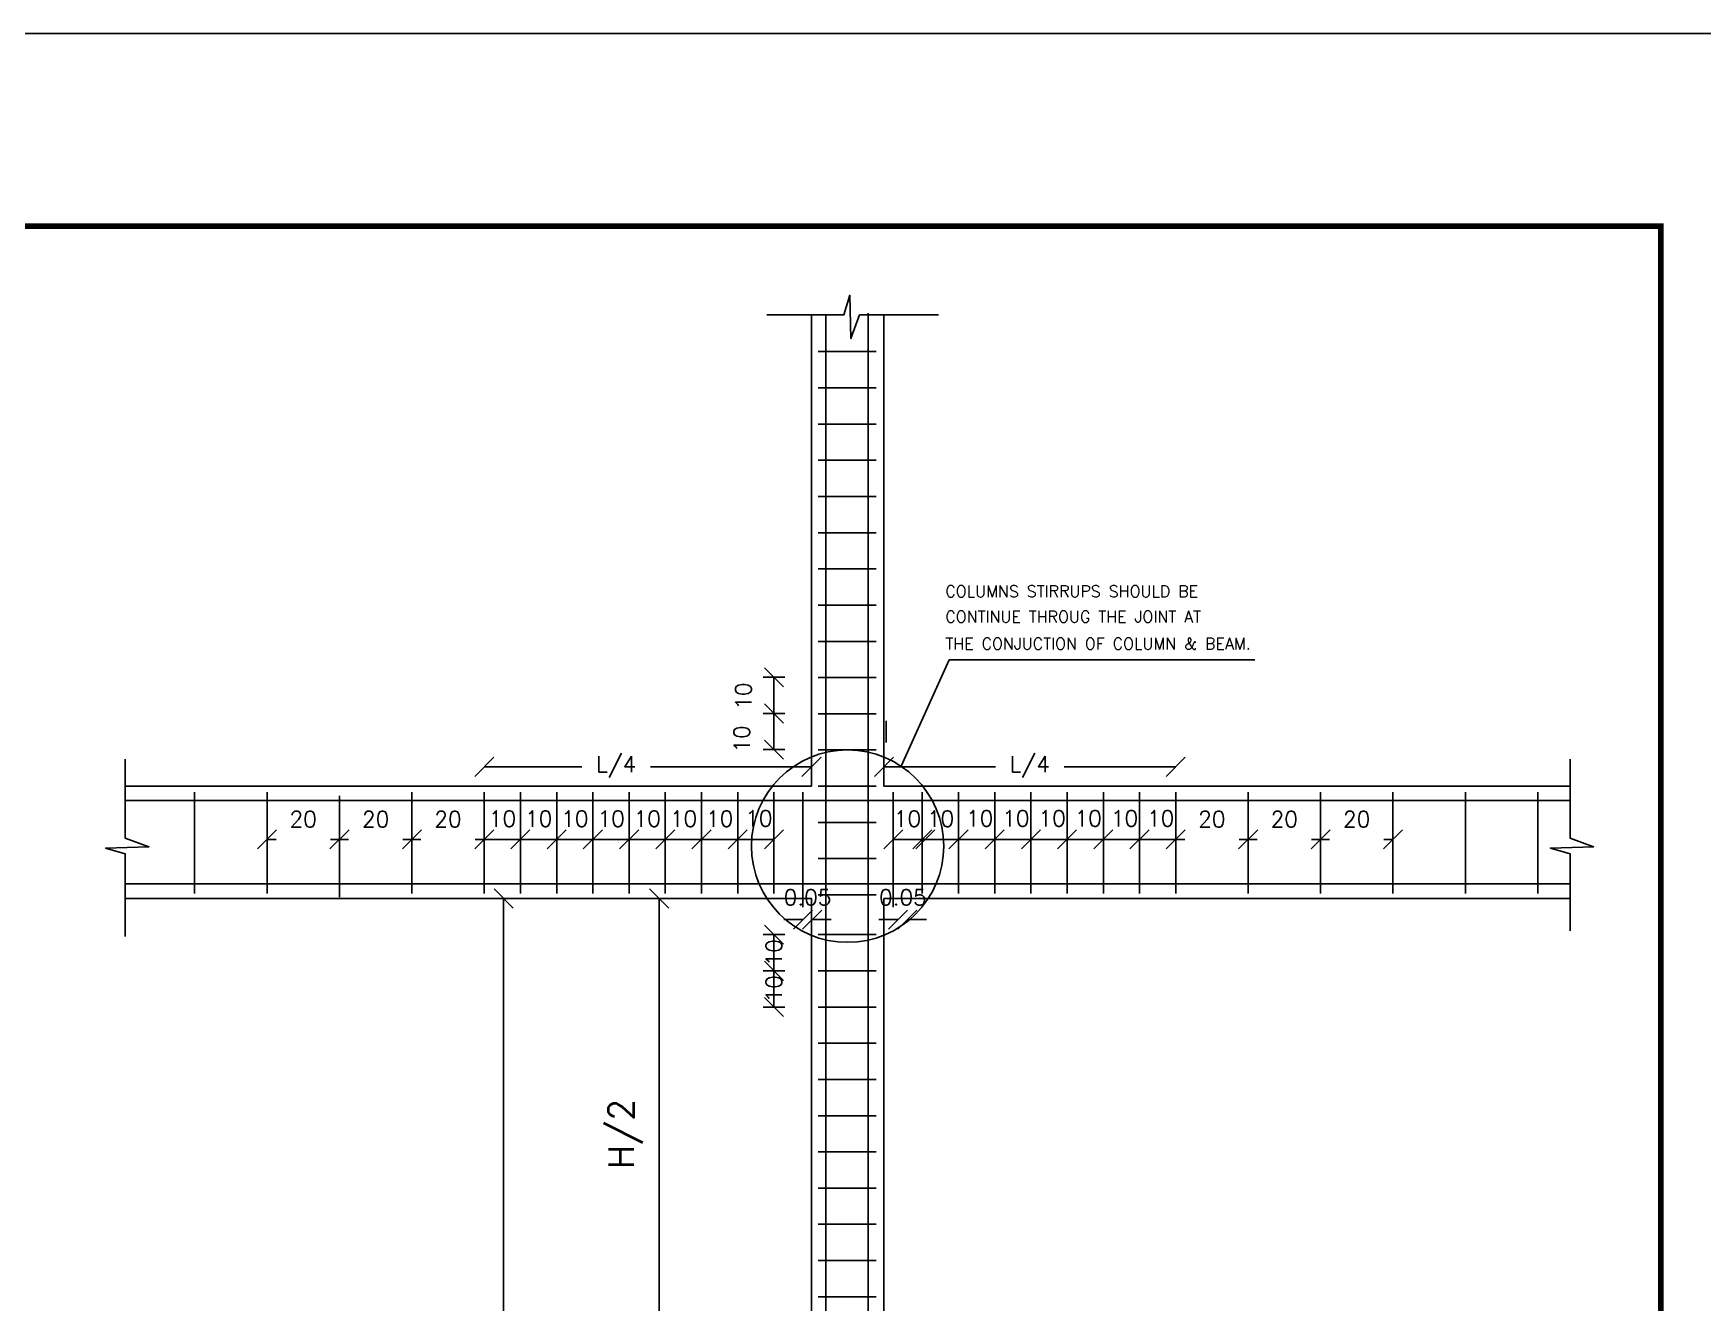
# Model space of a CAD drawing. Extents: x 166525 to 167198, y 178739 to 179747.
# Drawn here: x 166661.96 to 166672.45, y 179628.07 to 179636.04 of the extents above; entities that cross this region are included whole.
import ezdxf

# ---------------------------------------------------------------- set-up
doc = ezdxf.new("R2010")
doc.units = 0
doc.header["$MEASUREMENT"] = 0
doc.layers.get('0').update_dxf_attribs({"linetype": 'CONTINUOUS'})
doc.layers.get('DEFPOINTS').update_dxf_attribs({"linetype": 'CONTINUOUS'})
for name, color, linetype in [('0102', 9, 'CONTINUOUS'), ('BIM', 1, 'CONTINUOUS'), ('Column', 6, 'CONTINUOUS'), ('COVER', 7, 'CONTINUOUS'), ('DIM', 144, 'CONTINUOUS'), ('MHATCH', 8, 'CONTINUOUS'), ('OUT', 6, 'CONTINUOUS'), ('ST', 2, 'CONTINUOUS'), ('win', 4, 'CONTINUOUS')]:
    doc.layers.add(name, color=color, linetype=linetype)
doc.styles.add('ROMANS', font='romans.shx')
doc.dimstyles.new('dim100', dxfattribs={"dimtxt": 0.16, "dimasz": 0.12, "dimexe": 0.00018, "dimexo": 0.000625, "dimgap": 0.09, "dimtad": 1, "dimdec": 0, "dimlfac": 100, "dimrnd": 1, "dimzin": 0, "dimdsep": 46, "dimtxsty": 'ROMANS', "dimblk1": 'OBLIQUE', "dimblk2": 'OBLIQUE', "dimsah": 1, "dimcen": 0.09, "dimse1": 1, "dimse2": 1, "dimclrd": 8, "dimclre": 8, "dimclrt": 7, "dimadec": 0, "dimazin": 0, "dimtfac": 1, "dimtdec": 0, "dimtix": 1, "dimtofl": 0, "dimtmove": 2, "dimatfit": 3, "dimldrblk": 'OBLIQUE', "dimfxl": 0.00018, "dimtolj": 1, "dimtzin": 0, "dimarcsym": 0})

# ---------------------------------------------------------------- blocks, each defined once
blk = doc.blocks.new('_OBLIQUE')
at = {"color": 0, "linetype": 'ByBlock'}
blk.add_line((-0.5, -0.5), (0.5, 0.5), dxfattribs=at)
blk = doc.blocks.new('*D157')
at = {"layer": '0102', "color": 8, "lineweight": -2, "transparency": 16777216}
for p, q in [((166664.913, 179630.609), (166664.913, 179627.794)), ((166664.913, 179624.692), (166664.913, 179627.507))]:
    blk.add_line(p, q, dxfattribs=at)
at = {"layer": 'DEFPOINTS', "color": 0, "transparency": 16777216}
for p in [(166664.913, 179630.609), (166666.839, 179630.609), (166666.848, 179624.692)]:
    blk.add_point(p, dxfattribs=at)
at = {"layer": '0102', "color": 8, "lineweight": -2, "transparency": 16777216, "xscale": 0.12, "yscale": 0.12, "zscale": 0.12}
for p, rotation in [((166664.913, 179630.609), 90), ((166664.913, 179624.692), 270)]:
    blk.add_blockref('_OBLIQUE', p, dxfattribs=dict(at, rotation=rotation))
at = {"layer": '0102', "color": 7, "transparency": 16777216, "insert": (166664.913, 179627.651), "char_height": 0.16, "attachment_point": 5, "rotation": 90, "style": 'ROMANS'}
blk.add_mtext('\\A1;H', dxfattribs=at)
blk = doc.blocks.new('*D160')
at = {"layer": '0102', "color": 8, "lineweight": -2, "transparency": 16777216}
blk.add_line((166666.612, 179631.544), (166666.612, 179631.771), dxfattribs=at)
at = {"layer": 'DEFPOINTS', "color": 0, "transparency": 16777216}
for p in [(166666.612, 179631.771), (166666.89, 179631.771), (166666.89, 179631.544)]:
    blk.add_point(p, dxfattribs=at)
at = {"layer": '0102', "color": 8, "lineweight": -2, "transparency": 16777216, "xscale": 0.12, "yscale": 0.12, "zscale": 0.12}
for p, rotation in [((166666.612, 179631.771), 90), ((166666.612, 179631.544), 270)]:
    blk.add_blockref('_OBLIQUE', p, dxfattribs=dict(at, rotation=rotation))
at = {"layer": '0102', "color": 7, "transparency": 16777216, "insert": (166666.41, 179631.611), "char_height": 0.1, "attachment_point": 5, "rotation": 90, "style": 'ROMANS'}
blk.add_mtext('\\A1;10', dxfattribs=at)
blk = doc.blocks.new('*D161')
at = {"layer": '0102', "color": 8, "lineweight": -2, "transparency": 16777216}
blk.add_line((166666.612, 179630.154), (166666.612, 179630.382), dxfattribs=at)
at = {"layer": 'DEFPOINTS', "color": 0, "transparency": 16777216}
for p in [(166666.612, 179630.382), (166666.89, 179630.382), (166666.89, 179630.154)]:
    blk.add_point(p, dxfattribs=at)
at = {"layer": '0102', "color": 8, "lineweight": -2, "transparency": 16777216, "xscale": 0.12, "yscale": 0.12, "zscale": 0.12}
for p, rotation in [((166666.612, 179630.382), 90), ((166666.612, 179630.154), 270)]:
    blk.add_blockref('_OBLIQUE', p, dxfattribs=dict(at, rotation=rotation))
at = {"layer": '0102', "color": 7, "transparency": 16777216, "insert": (166666.612, 179630.268), "char_height": 0.1, "attachment_point": 5, "rotation": 90, "style": 'ROMANS'}
blk.add_mtext('\\A1;10', dxfattribs=at)
blk = doc.blocks.new('*D162')
at = {"layer": '0102', "color": 8, "lineweight": -2, "transparency": 16777216}
blk.add_line((166666.612, 179629.927), (166666.612, 179630.154), dxfattribs=at)
at = {"layer": 'DEFPOINTS', "color": 0, "transparency": 16777216}
for p in [(166666.612, 179630.154), (166666.89, 179630.154), (166666.89, 179629.927)]:
    blk.add_point(p, dxfattribs=at)
at = {"layer": '0102', "color": 8, "lineweight": -2, "transparency": 16777216, "xscale": 0.12, "yscale": 0.12, "zscale": 0.12}
for p, rotation in [((166666.612, 179630.154), 90), ((166666.612, 179629.927), 270)]:
    blk.add_blockref('_OBLIQUE', p, dxfattribs=dict(at, rotation=rotation))
at = {"layer": '0102', "color": 7, "transparency": 16777216, "insert": (166666.612, 179630.041), "char_height": 0.1, "attachment_point": 5, "rotation": 90, "style": 'ROMANS'}
blk.add_mtext('\\A1;10', dxfattribs=at)
blk = doc.blocks.new('*D163')
at = {"layer": '0102', "color": 8, "lineweight": -2, "transparency": 16777216}
blk.add_line((166666.612, 179631.771), (166666.612, 179631.999), dxfattribs=at)
at = {"layer": 'DEFPOINTS', "color": 0, "transparency": 16777216}
for p in [(166666.612, 179631.999), (166666.89, 179631.999), (166666.89, 179631.771)]:
    blk.add_point(p, dxfattribs=at)
at = {"layer": '0102', "color": 8, "lineweight": -2, "transparency": 16777216, "xscale": 0.12, "yscale": 0.12, "zscale": 0.12}
for p, rotation in [((166666.612, 179631.999), 90), ((166666.612, 179631.771), 270)]:
    blk.add_blockref('_OBLIQUE', p, dxfattribs=dict(at, rotation=rotation))
at = {"layer": '0102', "color": 7, "transparency": 16777216, "insert": (166666.42, 179631.88), "char_height": 0.1, "attachment_point": 5, "rotation": 90, "style": 'ROMANS'}
blk.add_mtext('\\A1;10', dxfattribs=at)
blk = doc.blocks.new('*D167')
at = {"layer": '0102', "color": 8, "lineweight": -2, "transparency": 16777216}
blk.add_line((166665.891, 179627.651), (166665.891, 179630.609), dxfattribs=at)
at = {"layer": 'DEFPOINTS', "color": 0, "transparency": 16777216}
for p in [(166665.891, 179630.609), (166665.891, 179630.609), (166665.764, 179627.651)]:
    blk.add_point(p, dxfattribs=at)
at = {"layer": '0102', "color": 8, "lineweight": -2, "transparency": 16777216, "xscale": 0.12, "yscale": 0.12, "zscale": 0.12}
for p, rotation in [((166665.891, 179630.609), 90), ((166665.891, 179627.651), 270)]:
    blk.add_blockref('_OBLIQUE', p, dxfattribs=dict(at, rotation=rotation))
at = {"layer": '0102', "color": 7, "transparency": 16777216, "insert": (166665.679, 179629.13), "char_height": 0.16, "attachment_point": 5, "rotation": 90, "style": 'ROMANS'}
blk.add_mtext('\\A1;H/2', dxfattribs=at)
blk = doc.blocks.new('*D185')
at = {"layer": '0102', "color": 8, "lineweight": -2, "transparency": 16777216}
blk.add_line((166666.612, 179630.98), (166666.384, 179630.98), dxfattribs=at)
at = {"layer": 'DEFPOINTS', "color": 0, "transparency": 16777216}
for p in [(166666.384, 179631.294), (166666.612, 179631.294), (166666.384, 179630.98)]:
    blk.add_point(p, dxfattribs=at)
at = {"layer": '0102', "color": 8, "lineweight": -2, "transparency": 16777216, "xscale": 0.12, "yscale": 0.12, "zscale": 0.12, "rotation": 180}
blk.add_blockref('_OBLIQUE', (166666.384, 179630.98), dxfattribs=at)
at = {"layer": '0102', "color": 8, "lineweight": -2, "transparency": 16777216, "xscale": 0.12, "yscale": 0.12, "zscale": 0.12}
blk.add_blockref('_OBLIQUE', (166666.612, 179630.98), dxfattribs=at)
at = {"layer": '0102', "color": 7, "transparency": 16777216, "insert": (166666.517, 179631.112), "char_height": 0.1, "attachment_point": 5, "style": 'ROMANS'}
blk.add_mtext('\\A1;10', dxfattribs=at)
blk = doc.blocks.new('*D186')
at = {"layer": '0102', "color": 8, "lineweight": -2, "transparency": 16777216}
blk.add_line((166666.384, 179630.98), (166666.157, 179630.98), dxfattribs=at)
at = {"layer": 'DEFPOINTS', "color": 0, "transparency": 16777216}
for p in [(166666.384, 179631.294), (166666.157, 179630.98), (166666.157, 179630.657)]:
    blk.add_point(p, dxfattribs=at)
at = {"layer": '0102', "color": 8, "lineweight": -2, "transparency": 16777216, "xscale": 0.12, "yscale": 0.12, "zscale": 0.12, "rotation": 180}
blk.add_blockref('_OBLIQUE', (166666.157, 179630.98), dxfattribs=at)
at = {"layer": '0102', "color": 8, "lineweight": -2, "transparency": 16777216, "xscale": 0.12, "yscale": 0.12, "zscale": 0.12}
blk.add_blockref('_OBLIQUE', (166666.384, 179630.98), dxfattribs=at)
at = {"layer": '0102', "color": 7, "transparency": 16777216, "insert": (166666.271, 179631.11), "char_height": 0.1, "attachment_point": 5, "style": 'ROMANS'}
blk.add_mtext('\\A1;10', dxfattribs=at)
blk = doc.blocks.new('*D187')
at = {"layer": '0102', "color": 8, "lineweight": -2, "transparency": 16777216}
blk.add_line((166667.999, 179630.98), (166667.772, 179630.98), dxfattribs=at)
at = {"layer": 'DEFPOINTS', "color": 0, "transparency": 16777216}
for p in [(166667.772, 179631.294), (166667.999, 179631.294), (166667.772, 179630.98)]:
    blk.add_point(p, dxfattribs=at)
at = {"layer": '0102', "color": 8, "lineweight": -2, "transparency": 16777216, "xscale": 0.12, "yscale": 0.12, "zscale": 0.12, "rotation": 180}
blk.add_blockref('_OBLIQUE', (166667.772, 179630.98), dxfattribs=at)
at = {"layer": '0102', "color": 8, "lineweight": -2, "transparency": 16777216, "xscale": 0.12, "yscale": 0.12, "zscale": 0.12}
blk.add_blockref('_OBLIQUE', (166667.999, 179630.98), dxfattribs=at)
at = {"layer": '0102', "color": 7, "transparency": 16777216, "insert": (166667.905, 179631.112), "char_height": 0.1, "attachment_point": 5, "style": 'ROMANS'}
blk.add_mtext('\\A1;10', dxfattribs=at)
blk = doc.blocks.new('*D188')
at = {"layer": '0102', "color": 8, "lineweight": -2, "transparency": 16777216}
blk.add_line((166667.772, 179630.98), (166667.544, 179630.98), dxfattribs=at)
at = {"layer": 'DEFPOINTS', "color": 0, "transparency": 16777216}
for p in [(166667.772, 179631.294), (166667.544, 179630.98), (166667.544, 179630.657)]:
    blk.add_point(p, dxfattribs=at)
at = {"layer": '0102', "color": 8, "lineweight": -2, "transparency": 16777216, "xscale": 0.12, "yscale": 0.12, "zscale": 0.12, "rotation": 180}
blk.add_blockref('_OBLIQUE', (166667.544, 179630.98), dxfattribs=at)
at = {"layer": '0102', "color": 8, "lineweight": -2, "transparency": 16777216, "xscale": 0.12, "yscale": 0.12, "zscale": 0.12}
blk.add_blockref('_OBLIQUE', (166667.772, 179630.98), dxfattribs=at)
at = {"layer": '0102', "color": 7, "transparency": 16777216, "insert": (166667.659, 179631.11), "char_height": 0.1, "attachment_point": 5, "style": 'ROMANS'}
blk.add_mtext('\\A1;10', dxfattribs=at)
blk = doc.blocks.new('*D189')
at = {"layer": '0102', "color": 8, "lineweight": -2, "transparency": 16777216}
blk.add_line((166668.227, 179630.98), (166667.999, 179630.98), dxfattribs=at)
at = {"layer": 'DEFPOINTS', "color": 0, "transparency": 16777216}
for p in [(166667.999, 179631.294), (166668.227, 179631.294), (166667.999, 179630.98)]:
    blk.add_point(p, dxfattribs=at)
at = {"layer": '0102', "color": 8, "lineweight": -2, "transparency": 16777216, "xscale": 0.12, "yscale": 0.12, "zscale": 0.12, "rotation": 180}
blk.add_blockref('_OBLIQUE', (166667.999, 179630.98), dxfattribs=at)
at = {"layer": '0102', "color": 8, "lineweight": -2, "transparency": 16777216, "xscale": 0.12, "yscale": 0.12, "zscale": 0.12}
blk.add_blockref('_OBLIQUE', (166668.227, 179630.98), dxfattribs=at)
at = {"layer": '0102', "color": 7, "transparency": 16777216, "insert": (166668.132, 179631.112), "char_height": 0.1, "attachment_point": 5, "style": 'ROMANS'}
blk.add_mtext('\\A1;10', dxfattribs=at)
blk = doc.blocks.new('*D190')
at = {"layer": '0102', "color": 8, "lineweight": -2, "transparency": 16777216}
blk.add_line((166668.454, 179630.98), (166668.227, 179630.98), dxfattribs=at)
at = {"layer": 'DEFPOINTS', "color": 0, "transparency": 16777216}
for p in [(166668.227, 179631.294), (166668.454, 179631.294), (166668.227, 179630.98)]:
    blk.add_point(p, dxfattribs=at)
at = {"layer": '0102', "color": 8, "lineweight": -2, "transparency": 16777216, "xscale": 0.12, "yscale": 0.12, "zscale": 0.12, "rotation": 180}
blk.add_blockref('_OBLIQUE', (166668.227, 179630.98), dxfattribs=at)
at = {"layer": '0102', "color": 8, "lineweight": -2, "transparency": 16777216, "xscale": 0.12, "yscale": 0.12, "zscale": 0.12}
blk.add_blockref('_OBLIQUE', (166668.454, 179630.98), dxfattribs=at)
at = {"layer": '0102', "color": 7, "transparency": 16777216, "insert": (166668.36, 179631.112), "char_height": 0.1, "attachment_point": 5, "style": 'ROMANS'}
blk.add_mtext('\\A1;10', dxfattribs=at)
blk = doc.blocks.new('*D191')
at = {"layer": '0102', "color": 8, "lineweight": -2, "transparency": 16777216}
blk.add_line((166666.157, 179630.98), (166665.929, 179630.98), dxfattribs=at)
at = {"layer": 'DEFPOINTS', "color": 0, "transparency": 16777216}
for p in [(166666.157, 179631.294), (166665.929, 179630.98), (166665.929, 179630.657)]:
    blk.add_point(p, dxfattribs=at)
at = {"layer": '0102', "color": 8, "lineweight": -2, "transparency": 16777216, "xscale": 0.12, "yscale": 0.12, "zscale": 0.12, "rotation": 180}
blk.add_blockref('_OBLIQUE', (166665.929, 179630.98), dxfattribs=at)
at = {"layer": '0102', "color": 8, "lineweight": -2, "transparency": 16777216, "xscale": 0.12, "yscale": 0.12, "zscale": 0.12}
blk.add_blockref('_OBLIQUE', (166666.157, 179630.98), dxfattribs=at)
at = {"layer": '0102', "color": 7, "transparency": 16777216, "insert": (166666.044, 179631.11), "char_height": 0.1, "attachment_point": 5, "style": 'ROMANS'}
blk.add_mtext('\\A1;10', dxfattribs=at)
blk = doc.blocks.new('*D192')
at = {"layer": '0102', "color": 8, "lineweight": -2, "transparency": 16777216}
blk.add_line((166665.929, 179630.98), (166665.702, 179630.98), dxfattribs=at)
at = {"layer": 'DEFPOINTS', "color": 0, "transparency": 16777216}
for p in [(166665.929, 179631.294), (166665.702, 179630.98), (166665.702, 179630.657)]:
    blk.add_point(p, dxfattribs=at)
at = {"layer": '0102', "color": 8, "lineweight": -2, "transparency": 16777216, "xscale": 0.12, "yscale": 0.12, "zscale": 0.12, "rotation": 180}
blk.add_blockref('_OBLIQUE', (166665.702, 179630.98), dxfattribs=at)
at = {"layer": '0102', "color": 8, "lineweight": -2, "transparency": 16777216, "xscale": 0.12, "yscale": 0.12, "zscale": 0.12}
blk.add_blockref('_OBLIQUE', (166665.929, 179630.98), dxfattribs=at)
at = {"layer": '0102', "color": 7, "transparency": 16777216, "insert": (166665.816, 179631.11), "char_height": 0.1, "attachment_point": 5, "style": 'ROMANS'}
blk.add_mtext('\\A1;10', dxfattribs=at)
blk = doc.blocks.new('*D193')
at = {"layer": '0102', "color": 8, "lineweight": -2, "transparency": 16777216}
for p, q in [((166664.792, 179631.436), (166665.404, 179631.436)), ((166666.848, 179631.436), (166665.837, 179631.436))]:
    blk.add_line(p, q, dxfattribs=at)
at = {"layer": 'DEFPOINTS', "color": 0, "transparency": 16777216}
for p in [(166664.792, 179631.436), (166664.792, 179631.315), (166666.848, 179631.315)]:
    blk.add_point(p, dxfattribs=at)
at = {"layer": '0102', "color": 8, "lineweight": -2, "transparency": 16777216, "xscale": 0.12, "yscale": 0.12, "zscale": 0.12, "rotation": 180}
blk.add_blockref('_OBLIQUE', (166664.792, 179631.436), dxfattribs=at)
at = {"layer": '0102', "color": 8, "lineweight": -2, "transparency": 16777216, "xscale": 0.12, "yscale": 0.12, "zscale": 0.12}
blk.add_blockref('_OBLIQUE', (166666.848, 179631.436), dxfattribs=at)
at = {"layer": '0102', "color": 7, "transparency": 16777216, "insert": (166665.621, 179631.436), "char_height": 0.1, "attachment_point": 5, "style": 'ROMANS'}
blk.add_mtext('\\A1;L/4', dxfattribs=at)
blk = doc.blocks.new('*D194')
at = {"layer": '0102', "color": 8, "lineweight": -2, "transparency": 16777216}
for p, q in [((166667.303, 179631.436), (166668.004, 179631.436)), ((166669.137, 179631.436), (166668.436, 179631.436))]:
    blk.add_line(p, q, dxfattribs=at)
at = {"layer": 'DEFPOINTS', "color": 0, "transparency": 16777216}
for p in [(166669.137, 179631.436), (166667.303, 179631.315), (166669.137, 179631.277)]:
    blk.add_point(p, dxfattribs=at)
at = {"layer": '0102', "color": 8, "lineweight": -2, "transparency": 16777216, "xscale": 0.12, "yscale": 0.12, "zscale": 0.12, "rotation": 180}
blk.add_blockref('_OBLIQUE', (166667.303, 179631.436), dxfattribs=at)
at = {"layer": '0102', "color": 8, "lineweight": -2, "transparency": 16777216, "xscale": 0.12, "yscale": 0.12, "zscale": 0.12}
blk.add_blockref('_OBLIQUE', (166669.137, 179631.436), dxfattribs=at)
at = {"layer": '0102', "color": 7, "transparency": 16777216, "insert": (166668.22, 179631.436), "char_height": 0.1, "attachment_point": 5, "style": 'ROMANS'}
blk.add_mtext('\\A1;L/4', dxfattribs=at)
blk = doc.blocks.new('*D195')
at = {"layer": '0102', "color": 8, "lineweight": -2, "transparency": 16777216}
blk.add_line((166665.702, 179630.98), (166665.474, 179630.98), dxfattribs=at)
at = {"layer": 'DEFPOINTS', "color": 0, "transparency": 16777216}
for p in [(166665.702, 179631.294), (166665.474, 179630.98), (166665.474, 179630.657)]:
    blk.add_point(p, dxfattribs=at)
at = {"layer": '0102', "color": 8, "lineweight": -2, "transparency": 16777216, "xscale": 0.12, "yscale": 0.12, "zscale": 0.12, "rotation": 180}
blk.add_blockref('_OBLIQUE', (166665.474, 179630.98), dxfattribs=at)
at = {"layer": '0102', "color": 8, "lineweight": -2, "transparency": 16777216, "xscale": 0.12, "yscale": 0.12, "zscale": 0.12}
blk.add_blockref('_OBLIQUE', (166665.702, 179630.98), dxfattribs=at)
at = {"layer": '0102', "color": 7, "transparency": 16777216, "insert": (166665.589, 179631.11), "char_height": 0.1, "attachment_point": 5, "style": 'ROMANS'}
blk.add_mtext('\\A1;10', dxfattribs=at)
blk = doc.blocks.new('*D196')
at = {"layer": '0102', "color": 8, "lineweight": -2, "transparency": 16777216}
blk.add_line((166665.474, 179630.98), (166665.247, 179630.98), dxfattribs=at)
at = {"layer": 'DEFPOINTS', "color": 0, "transparency": 16777216}
for p in [(166665.474, 179631.294), (166665.247, 179630.98), (166665.247, 179630.657)]:
    blk.add_point(p, dxfattribs=at)
at = {"layer": '0102', "color": 8, "lineweight": -2, "transparency": 16777216, "xscale": 0.12, "yscale": 0.12, "zscale": 0.12, "rotation": 180}
blk.add_blockref('_OBLIQUE', (166665.247, 179630.98), dxfattribs=at)
at = {"layer": '0102', "color": 8, "lineweight": -2, "transparency": 16777216, "xscale": 0.12, "yscale": 0.12, "zscale": 0.12}
blk.add_blockref('_OBLIQUE', (166665.474, 179630.98), dxfattribs=at)
at = {"layer": '0102', "color": 7, "transparency": 16777216, "insert": (166665.361, 179631.11), "char_height": 0.1, "attachment_point": 5, "style": 'ROMANS'}
blk.add_mtext('\\A1;10', dxfattribs=at)
blk = doc.blocks.new('*D197')
at = {"layer": '0102', "color": 8, "lineweight": -2, "transparency": 16777216}
blk.add_line((166665.247, 179630.98), (166665.019, 179630.98), dxfattribs=at)
at = {"layer": 'DEFPOINTS', "color": 0, "transparency": 16777216}
for p in [(166665.247, 179631.294), (166665.019, 179630.98), (166665.019, 179630.657)]:
    blk.add_point(p, dxfattribs=at)
at = {"layer": '0102', "color": 8, "lineweight": -2, "transparency": 16777216, "xscale": 0.12, "yscale": 0.12, "zscale": 0.12, "rotation": 180}
blk.add_blockref('_OBLIQUE', (166665.019, 179630.98), dxfattribs=at)
at = {"layer": '0102', "color": 8, "lineweight": -2, "transparency": 16777216, "xscale": 0.12, "yscale": 0.12, "zscale": 0.12}
blk.add_blockref('_OBLIQUE', (166665.247, 179630.98), dxfattribs=at)
at = {"layer": '0102', "color": 7, "transparency": 16777216, "insert": (166665.134, 179631.11), "char_height": 0.1, "attachment_point": 5, "style": 'ROMANS'}
blk.add_mtext('\\A1;10', dxfattribs=at)
blk = doc.blocks.new('*D198')
at = {"layer": '0102', "color": 8, "lineweight": -2, "transparency": 16777216}
blk.add_line((166665.019, 179630.98), (166664.792, 179630.98), dxfattribs=at)
at = {"layer": 'DEFPOINTS', "color": 0, "transparency": 16777216}
for p in [(166665.019, 179631.294), (166664.792, 179630.98), (166664.792, 179630.657)]:
    blk.add_point(p, dxfattribs=at)
at = {"layer": '0102', "color": 8, "lineweight": -2, "transparency": 16777216, "xscale": 0.12, "yscale": 0.12, "zscale": 0.12, "rotation": 180}
blk.add_blockref('_OBLIQUE', (166664.792, 179630.98), dxfattribs=at)
at = {"layer": '0102', "color": 8, "lineweight": -2, "transparency": 16777216, "xscale": 0.12, "yscale": 0.12, "zscale": 0.12}
blk.add_blockref('_OBLIQUE', (166665.019, 179630.98), dxfattribs=at)
at = {"layer": '0102', "color": 7, "transparency": 16777216, "insert": (166664.906, 179631.11), "char_height": 0.1, "attachment_point": 5, "style": 'ROMANS'}
blk.add_mtext('\\A1;10', dxfattribs=at)
blk = doc.blocks.new('*D199')
at = {"layer": '0102', "color": 8, "lineweight": -2, "transparency": 16777216}
blk.add_line((166667.564, 179630.98), (166667.362, 179630.98), dxfattribs=at)
at = {"layer": 'DEFPOINTS', "color": 0, "transparency": 16777216}
for p in [(166667.564, 179631.294), (166667.362, 179630.98), (166667.362, 179630.64)]:
    blk.add_point(p, dxfattribs=at)
at = {"layer": '0102', "color": 8, "lineweight": -2, "transparency": 16777216, "xscale": 0.12, "yscale": 0.12, "zscale": 0.12, "rotation": 180}
blk.add_blockref('_OBLIQUE', (166667.362, 179630.98), dxfattribs=at)
at = {"layer": '0102', "color": 8, "lineweight": -2, "transparency": 16777216, "xscale": 0.12, "yscale": 0.12, "zscale": 0.12}
blk.add_blockref('_OBLIQUE', (166667.564, 179630.98), dxfattribs=at)
at = {"layer": '0102', "color": 7, "transparency": 16777216, "insert": (166667.451, 179631.11), "char_height": 0.1, "attachment_point": 5, "style": 'ROMANS'}
blk.add_mtext('\\A1;10', dxfattribs=at)
blk = doc.blocks.new('*D200')
at = {"layer": '0102', "color": 8, "lineweight": -2, "transparency": 16777216}
blk.add_line((166668.682, 179630.98), (166668.454, 179630.98), dxfattribs=at)
at = {"layer": 'DEFPOINTS', "color": 0, "transparency": 16777216}
for p in [(166668.454, 179631.294), (166668.682, 179631.294), (166668.454, 179630.98)]:
    blk.add_point(p, dxfattribs=at)
at = {"layer": '0102', "color": 8, "lineweight": -2, "transparency": 16777216, "xscale": 0.12, "yscale": 0.12, "zscale": 0.12, "rotation": 180}
blk.add_blockref('_OBLIQUE', (166668.454, 179630.98), dxfattribs=at)
at = {"layer": '0102', "color": 8, "lineweight": -2, "transparency": 16777216, "xscale": 0.12, "yscale": 0.12, "zscale": 0.12}
blk.add_blockref('_OBLIQUE', (166668.682, 179630.98), dxfattribs=at)
at = {"layer": '0102', "color": 7, "transparency": 16777216, "insert": (166668.587, 179631.112), "char_height": 0.1, "attachment_point": 5, "style": 'ROMANS'}
blk.add_mtext('\\A1;10', dxfattribs=at)
blk = doc.blocks.new('*D201')
at = {"layer": '0102', "color": 8, "lineweight": -2, "transparency": 16777216}
blk.add_line((166668.909, 179630.98), (166668.682, 179630.98), dxfattribs=at)
at = {"layer": 'DEFPOINTS', "color": 0, "transparency": 16777216}
for p in [(166668.682, 179631.294), (166668.909, 179631.294), (166668.682, 179630.98)]:
    blk.add_point(p, dxfattribs=at)
at = {"layer": '0102', "color": 8, "lineweight": -2, "transparency": 16777216, "xscale": 0.12, "yscale": 0.12, "zscale": 0.12, "rotation": 180}
blk.add_blockref('_OBLIQUE', (166668.682, 179630.98), dxfattribs=at)
at = {"layer": '0102', "color": 8, "lineweight": -2, "transparency": 16777216, "xscale": 0.12, "yscale": 0.12, "zscale": 0.12}
blk.add_blockref('_OBLIQUE', (166668.909, 179630.98), dxfattribs=at)
at = {"layer": '0102', "color": 7, "transparency": 16777216, "insert": (166668.815, 179631.112), "char_height": 0.1, "attachment_point": 5, "style": 'ROMANS'}
blk.add_mtext('\\A1;10', dxfattribs=at)
blk = doc.blocks.new('*D202')
at = {"layer": '0102', "color": 8, "lineweight": -2, "transparency": 16777216}
blk.add_line((166669.137, 179630.98), (166668.909, 179630.98), dxfattribs=at)
at = {"layer": 'DEFPOINTS', "color": 0, "transparency": 16777216}
for p in [(166668.909, 179631.294), (166669.137, 179631.294), (166668.909, 179630.98)]:
    blk.add_point(p, dxfattribs=at)
at = {"layer": '0102', "color": 8, "lineweight": -2, "transparency": 16777216, "xscale": 0.12, "yscale": 0.12, "zscale": 0.12, "rotation": 180}
blk.add_blockref('_OBLIQUE', (166668.909, 179630.98), dxfattribs=at)
at = {"layer": '0102', "color": 8, "lineweight": -2, "transparency": 16777216, "xscale": 0.12, "yscale": 0.12, "zscale": 0.12}
blk.add_blockref('_OBLIQUE', (166669.137, 179630.98), dxfattribs=at)
at = {"layer": '0102', "color": 7, "transparency": 16777216, "insert": (166669.042, 179631.112), "char_height": 0.1, "attachment_point": 5, "style": 'ROMANS'}
blk.add_mtext('\\A1;10', dxfattribs=at)
blk = doc.blocks.new('*D203')
at = {"layer": '0102', "color": 8, "lineweight": -2, "transparency": 16777216}
for p, q in [((166669.137, 179630.98), (166669.194, 179630.98)), ((166669.592, 179630.98), (166669.535, 179630.98))]:
    blk.add_line(p, q, dxfattribs=at)
at = {"layer": 'DEFPOINTS', "color": 0, "transparency": 16777216}
for p in [(166669.592, 179630.98), (166669.137, 179630.867), (166669.592, 179630.867)]:
    blk.add_point(p, dxfattribs=at)
at = {"layer": '0102', "color": 8, "lineweight": -2, "transparency": 16777216, "xscale": 0.12, "yscale": 0.12, "zscale": 0.12, "rotation": 180}
blk.add_blockref('_OBLIQUE', (166669.137, 179630.98), dxfattribs=at)
at = {"layer": '0102', "color": 8, "lineweight": -2, "transparency": 16777216, "xscale": 0.12, "yscale": 0.12, "zscale": 0.12}
blk.add_blockref('_OBLIQUE', (166669.592, 179630.98), dxfattribs=at)
at = {"layer": '0102', "color": 7, "transparency": 16777216, "insert": (166669.364, 179631.107), "char_height": 0.1, "attachment_point": 5, "style": 'ROMANS'}
blk.add_mtext('\\A1;20', dxfattribs=at)
blk = doc.blocks.new('*D204')
at = {"layer": '0102', "color": 8, "lineweight": -2, "transparency": 16777216}
for p, q in [((166669.592, 179630.98), (166669.649, 179630.98)), ((166670.047, 179630.98), (166669.99, 179630.98))]:
    blk.add_line(p, q, dxfattribs=at)
at = {"layer": 'DEFPOINTS', "color": 0, "transparency": 16777216}
for p in [(166670.047, 179630.98), (166669.592, 179630.867), (166670.047, 179630.867)]:
    blk.add_point(p, dxfattribs=at)
at = {"layer": '0102', "color": 8, "lineweight": -2, "transparency": 16777216, "xscale": 0.12, "yscale": 0.12, "zscale": 0.12, "rotation": 180}
blk.add_blockref('_OBLIQUE', (166669.592, 179630.98), dxfattribs=at)
at = {"layer": '0102', "color": 8, "lineweight": -2, "transparency": 16777216, "xscale": 0.12, "yscale": 0.12, "zscale": 0.12}
blk.add_blockref('_OBLIQUE', (166670.047, 179630.98), dxfattribs=at)
at = {"layer": '0102', "color": 7, "transparency": 16777216, "insert": (166669.819, 179631.107), "char_height": 0.1, "attachment_point": 5, "style": 'ROMANS'}
blk.add_mtext('\\A1;20', dxfattribs=at)
blk = doc.blocks.new('*D205')
at = {"layer": '0102', "color": 8, "lineweight": -2, "transparency": 16777216}
for p, q in [((166664.337, 179630.98), (166664.393, 179630.98)), ((166664.792, 179630.98), (166664.735, 179630.98))]:
    blk.add_line(p, q, dxfattribs=at)
at = {"layer": 'DEFPOINTS', "color": 0, "transparency": 16777216}
for p in [(166664.792, 179630.98), (166664.337, 179630.867), (166664.792, 179630.867)]:
    blk.add_point(p, dxfattribs=at)
at = {"layer": '0102', "color": 8, "lineweight": -2, "transparency": 16777216, "xscale": 0.12, "yscale": 0.12, "zscale": 0.12, "rotation": 180}
blk.add_blockref('_OBLIQUE', (166664.337, 179630.98), dxfattribs=at)
at = {"layer": '0102', "color": 8, "lineweight": -2, "transparency": 16777216, "xscale": 0.12, "yscale": 0.12, "zscale": 0.12}
blk.add_blockref('_OBLIQUE', (166664.792, 179630.98), dxfattribs=at)
at = {"layer": '0102', "color": 7, "transparency": 16777216, "insert": (166664.564, 179631.107), "char_height": 0.1, "attachment_point": 5, "style": 'ROMANS'}
blk.add_mtext('\\A1;20', dxfattribs=at)
blk = doc.blocks.new('*D206')
at = {"layer": '0102', "color": 8, "lineweight": -2, "transparency": 16777216}
for p, q in [((166663.882, 179630.98), (166663.938, 179630.98)), ((166664.337, 179630.98), (166664.28, 179630.98))]:
    blk.add_line(p, q, dxfattribs=at)
at = {"layer": 'DEFPOINTS', "color": 0, "transparency": 16777216}
for p in [(166664.337, 179630.98), (166663.882, 179630.867), (166664.337, 179630.867)]:
    blk.add_point(p, dxfattribs=at)
at = {"layer": '0102', "color": 8, "lineweight": -2, "transparency": 16777216, "xscale": 0.12, "yscale": 0.12, "zscale": 0.12, "rotation": 180}
blk.add_blockref('_OBLIQUE', (166663.882, 179630.98), dxfattribs=at)
at = {"layer": '0102', "color": 8, "lineweight": -2, "transparency": 16777216, "xscale": 0.12, "yscale": 0.12, "zscale": 0.12}
blk.add_blockref('_OBLIQUE', (166664.337, 179630.98), dxfattribs=at)
at = {"layer": '0102', "color": 7, "transparency": 16777216, "insert": (166664.109, 179631.107), "char_height": 0.1, "attachment_point": 5, "style": 'ROMANS'}
blk.add_mtext('\\A1;20', dxfattribs=at)
blk = doc.blocks.new('*D207')
at = {"layer": '0102', "color": 8, "lineweight": -2, "transparency": 16777216}
for p, q in [((166663.427, 179630.98), (166663.483, 179630.98)), ((166663.882, 179630.98), (166663.825, 179630.98))]:
    blk.add_line(p, q, dxfattribs=at)
at = {"layer": 'DEFPOINTS', "color": 0, "transparency": 16777216}
for p in [(166663.882, 179630.98), (166663.427, 179630.867), (166663.882, 179630.867)]:
    blk.add_point(p, dxfattribs=at)
at = {"layer": '0102', "color": 8, "lineweight": -2, "transparency": 16777216, "xscale": 0.12, "yscale": 0.12, "zscale": 0.12, "rotation": 180}
blk.add_blockref('_OBLIQUE', (166663.427, 179630.98), dxfattribs=at)
at = {"layer": '0102', "color": 8, "lineweight": -2, "transparency": 16777216, "xscale": 0.12, "yscale": 0.12, "zscale": 0.12}
blk.add_blockref('_OBLIQUE', (166663.882, 179630.98), dxfattribs=at)
at = {"layer": '0102', "color": 7, "transparency": 16777216, "insert": (166663.654, 179631.107), "char_height": 0.1, "attachment_point": 5, "style": 'ROMANS'}
blk.add_mtext('\\A1;20', dxfattribs=at)
blk = doc.blocks.new('*D208')
at = {"layer": '0102', "color": 8, "lineweight": -2, "transparency": 16777216}
for p, q in [((166670.047, 179630.98), (166670.104, 179630.98)), ((166670.502, 179630.98), (166670.445, 179630.98))]:
    blk.add_line(p, q, dxfattribs=at)
at = {"layer": 'DEFPOINTS', "color": 0, "transparency": 16777216}
for p in [(166670.502, 179630.98), (166670.047, 179630.867), (166670.502, 179630.867)]:
    blk.add_point(p, dxfattribs=at)
at = {"layer": '0102', "color": 8, "lineweight": -2, "transparency": 16777216, "xscale": 0.12, "yscale": 0.12, "zscale": 0.12, "rotation": 180}
blk.add_blockref('_OBLIQUE', (166670.047, 179630.98), dxfattribs=at)
at = {"layer": '0102', "color": 8, "lineweight": -2, "transparency": 16777216, "xscale": 0.12, "yscale": 0.12, "zscale": 0.12}
blk.add_blockref('_OBLIQUE', (166670.502, 179630.98), dxfattribs=at)
at = {"layer": '0102', "color": 7, "transparency": 16777216, "insert": (166670.274, 179631.107), "char_height": 0.1, "attachment_point": 5, "style": 'ROMANS'}
blk.add_mtext('\\A1;20', dxfattribs=at)
blk = doc.blocks.new('*D219')
at = {"layer": '0102', "color": 8, "lineweight": -2, "transparency": 16777216}
for p, q in [((166666.794, 179630.476), (166666.674, 179630.476)), ((166666.852, 179630.476), (166666.972, 179630.476))]:
    blk.add_line(p, q, dxfattribs=at)
at = {"layer": 'DEFPOINTS', "color": 0, "transparency": 16777216}
for p in [(166666.794, 179631.277), (166666.852, 179631.315), (166666.794, 179630.476)]:
    blk.add_point(p, dxfattribs=at)
at = {"layer": '0102', "color": 8, "lineweight": -2, "transparency": 16777216, "xscale": 0.12, "yscale": 0.12, "zscale": 0.12}
blk.add_blockref('_OBLIQUE', (166666.794, 179630.476), dxfattribs=at)
at = {"layer": '0102', "color": 8, "lineweight": -2, "transparency": 16777216, "xscale": 0.12, "yscale": 0.12, "zscale": 0.12, "rotation": 180}
blk.add_blockref('_OBLIQUE', (166666.852, 179630.476), dxfattribs=at)
at = {"layer": '0102', "color": 7, "transparency": 16777216, "insert": (166666.823, 179630.616), "char_height": 0.1, "attachment_point": 5, "style": 'ROMANS'}
blk.add_mtext('\\A1;0.05', dxfattribs=at)
blk = doc.blocks.new('*D222')
at = {"layer": '0102', "color": 8, "lineweight": -2, "transparency": 16777216}
for p, q in [((166667.392, 179630.476), (166667.272, 179630.476)), ((166667.451, 179630.476), (166667.571, 179630.476))]:
    blk.add_line(p, q, dxfattribs=at)
at = {"layer": 'DEFPOINTS', "color": 0, "transparency": 16777216}
for p in [(166667.392, 179631.277), (166667.451, 179631.315), (166667.392, 179630.476)]:
    blk.add_point(p, dxfattribs=at)
at = {"layer": '0102', "color": 8, "lineweight": -2, "transparency": 16777216, "xscale": 0.12, "yscale": 0.12, "zscale": 0.12}
blk.add_blockref('_OBLIQUE', (166667.392, 179630.476), dxfattribs=at)
at = {"layer": '0102', "color": 8, "lineweight": -2, "transparency": 16777216, "xscale": 0.12, "yscale": 0.12, "zscale": 0.12, "rotation": 180}
blk.add_blockref('_OBLIQUE', (166667.451, 179630.476), dxfattribs=at)
at = {"layer": '0102', "color": 7, "transparency": 16777216, "insert": (166667.422, 179630.616), "char_height": 0.1, "attachment_point": 5, "style": 'ROMANS'}
blk.add_mtext('\\A1;0.05', dxfattribs=at)

msp = doc.modelspace()

# ---------------------------------------------------------------- linework, layer by layer
at = {"layer": '0102'}
msp.add_line((166666.54349, 179630.15426), (166666.67999, 179630.15426), dxfattribs=at)
at = {"layer": 'BIM', "color": 8}
for p, q in [((166667.41119, 179631.4394), (166667.71372, 179632.10756)), ((166667.71372, 179632.10756), (166669.63461, 179632.10756))]:
    msp.add_line(p, q, dxfattribs=at)
at = {"layer": 'Column', "color": 8, "linetype": 'Continuous'}
msp.add_circle((166667.07467, 179630.93757), 0.60421, dxfattribs=at)
at = {"layer": 'COVER', "flags": 128}
msp.add_lwpolyline([(166613.8318, 179636.04424), (166673.75305, 179636.04424), (166673.75305, 179593.72174), (166613.8318, 179593.72174)], close=True, dxfattribs=at)
at = {"layer": 'DIM'}
for p, q in [((166666.54349, 179631.99888), (166666.67999, 179631.99888)), ((166666.54349, 179631.77138), (166666.67999, 179631.77138)), ((166667.31699, 179631.58849), (166667.31699, 179631.72499)), ((166666.54349, 179631.54388), (166666.67999, 179631.54388)), ((166666.79389, 179630.63987), (166666.79389, 179630.55408)), ((166667.36179, 179630.63987), (166667.36179, 179630.55465)), ((166666.54349, 179630.38176), (166666.67999, 179630.38176)), ((166666.54349, 179629.92676), (166666.67999, 179629.92676))]:
    msp.add_line(p, q, dxfattribs=at)
at = {"layer": 'MHATCH', "const_width": 0.03562, "flags": 128}
msp.add_lwpolyline([(166615.3993, 179634.83299), (166672.18555, 179634.83299), (166672.18555, 179594.93299), (166615.3993, 179594.93299)], close=True, dxfattribs=at)
at = {"layer": 'MHATCH'}
msp.add_lwpolyline([(166615.75555, 179634.83299), (166672.18555, 179634.83299), (166672.18555, 179594.93299)], dxfattribs=at)
at = {"layer": 'OUT'}
for p, q in [((166666.84768, 179634.27524), (166666.84768, 179631.31451)), ((166667.30268, 179634.27524), (166667.30268, 179631.31451)), ((166662.53569, 179631.31451), (166666.84768, 179631.31451)), ((166667.30268, 179631.31451), (166671.61467, 179631.31451)), ((166662.53569, 179630.60926), (166666.84768, 179630.60926)), ((166666.84768, 179630.60926), (166666.84768, 179624.6924)), ((166667.30268, 179630.60926), (166667.30268, 179624.6924)), ((166667.30268, 179630.60926), (166671.61467, 179630.60926))]:
    msp.add_line(p, q, dxfattribs=at)
at = {"layer": 'ST'}
for p, q in [((166667.20383, 179634.28568), (166667.20383, 179627.3561)), ((166666.93873, 179634.27524), (166666.93873, 179627.3561)), ((166666.89015, 179634.04451), (166667.25445, 179634.04451)), ((166666.89015, 179633.81701), (166667.25445, 179633.81701)), ((166666.89015, 179633.58951), (166667.25445, 179633.58951)), ((166666.89015, 179633.36201), (166667.25445, 179633.36201)), ((166666.89015, 179633.13451), (166667.25445, 179633.13451)), ((166666.89015, 179632.90701), (166667.25445, 179632.90701)), ((166666.89015, 179632.67951), (166667.25445, 179632.67951)), ((166666.89015, 179632.45201), (166667.25445, 179632.45201)), ((166666.89015, 179632.22451), (166667.25445, 179632.22451)), ((166666.89015, 179631.99701), (166667.25445, 179631.99701)), ((166666.89015, 179631.76951), (166667.25445, 179631.76951)), ((166666.89015, 179631.54201), (166667.25445, 179631.54201)), ((166662.97174, 179631.27687), (166662.97174, 179630.63987)), ((166663.42674, 179631.27687), (166663.42674, 179630.63987)), ((166663.88174, 179631.25466), (166663.88174, 179630.61766)), ((166664.33674, 179631.27687), (166664.33674, 179630.63987)), ((166664.79174, 179631.27687), (166664.79174, 179630.63987)), ((166665.01924, 179631.27687), (166665.01924, 179630.63987)), ((166665.24674, 179631.27687), (166665.24674, 179630.63987)), ((166665.47424, 179631.27687), (166665.47424, 179630.63987)), ((166665.70174, 179631.27687), (166665.70174, 179630.63987)), ((166665.92924, 179631.27687), (166665.92924, 179630.63987)), ((166666.15674, 179631.27687), (166666.15674, 179630.63987)), ((166666.38424, 179631.27687), (166666.38424, 179630.63987)), ((166666.61174, 179631.27687), (166666.61174, 179630.63987)), ((166666.79389, 179631.27687), (166666.79389, 179630.63987)), ((166666.89015, 179631.31451), (166667.25445, 179631.31451)), ((166667.36179, 179631.27687), (166667.36179, 179630.63987)), ((166667.54449, 179631.27687), (166667.54449, 179630.63987)), ((166667.77199, 179631.27687), (166667.77199, 179630.63987)), ((166667.99949, 179631.27687), (166667.99949, 179630.63987)), ((166668.22699, 179631.27687), (166668.22699, 179630.63987)), ((166668.45449, 179631.27687), (166668.45449, 179630.63987)), ((166668.68199, 179631.27687), (166668.68199, 179630.63987)), ((166668.90949, 179631.27687), (166668.90949, 179630.63987)), ((166669.13699, 179631.27687), (166669.13699, 179630.63987)), ((166669.59199, 179631.27687), (166669.59199, 179630.63987)), ((166670.04699, 179631.27687), (166670.04699, 179630.63987)), ((166670.50199, 179631.27687), (166670.50199, 179630.63987)), ((166670.95699, 179631.27687), (166670.95699, 179630.63987)), ((166671.41199, 179631.27687), (166671.41199, 179630.63987)), ((166662.53569, 179631.22351), (166671.61467, 179631.22351)), ((166666.89015, 179631.08701), (166667.25445, 179631.08701)), ((166666.89015, 179630.85951), (166667.25445, 179630.85951)), ((166662.53569, 179630.70026), (166671.61467, 179630.70026)), ((166666.89015, 179630.63201), (166667.25445, 179630.63201)), ((166666.89015, 179630.38176), (166667.25445, 179630.38176)), ((166666.89015, 179630.15426), (166667.25445, 179630.15426)), ((166666.89015, 179629.92676), (166667.25445, 179629.92676)), ((166666.89015, 179629.69926), (166667.25445, 179629.69926)), ((166666.89015, 179629.47176), (166667.25445, 179629.47176)), ((166666.89015, 179629.24426), (166667.25445, 179629.24426)), ((166666.89015, 179629.01676), (166667.25445, 179629.01676)), ((166666.89015, 179628.78926), (166667.25445, 179628.78926)), ((166666.89015, 179628.56176), (166667.25445, 179628.56176)), ((166666.89015, 179628.33426), (166667.25445, 179628.33426)), ((166666.89015, 179628.10676), (166667.25445, 179628.10676))]:
    msp.add_line(p, q, dxfattribs=at)
at = {"layer": 'win'}
for points in [[(166667.64689, 179634.27524), (166667.15045, 179634.27524), (166667.09537, 179634.12706), (166667.08791, 179634.39892), (166667.05161, 179634.27524), (166666.56711, 179634.27524)], [(166662.53569, 179631.48491), (166662.53569, 179630.98847), (166662.68387, 179630.9334), (166662.41201, 179630.92593), (166662.53569, 179630.88964), (166662.53569, 179630.37)], [(166671.61467, 179631.48491), (166671.61467, 179630.98847), (166671.76285, 179630.9334), (166671.49099, 179630.92593), (166671.61467, 179630.88964), (166671.61467, 179630.40513)]]:
    msp.add_lwpolyline(points, dxfattribs=at)

# ---------------------------------------------------------------- texts
at = {"color": 6, "style": 'ROMANS'}
for s, p in [('COLUMNS STIRRUPS SHOULD BE', (166667.68929, 179632.50283)), ('CONTINUE THROUG THE JOINT AT ', (166667.68929, 179632.34271)), ('THE CONJUCTION OF COLUMN & BEAM.', (166667.68929, 179632.1737))]:
    msp.add_text(s, height=0.0728, dxfattribs=at).set_placement(p)

# ---------------------------------------------------------------- dimensions: what is measured, and where the dimension line sits
at = {"layer": '0102'}
for base, p1, p2, picture, middle in [((166666.61174, 179631.99888), (166666.89015, 179631.77138), (166666.89015, 179631.99888), '*D163', (166666.42046, 179631.88011)), ((166666.61174, 179631.77138), (166666.89015, 179631.54388), (166666.89015, 179631.77138), '*D160', (166666.40987, 179631.61051)), ((166666.61174, 179630.38176), (166666.89015, 179630.15426), (166666.89015, 179630.38176), '*D161', (166666.61174, 179630.26801)), ((166666.61174, 179630.15426), (166666.89015, 179629.92676), (166666.89015, 179630.15426), '*D162', (166666.61174, 179630.04051))]:
    dim = msp.add_linear_dim(base=base, p1=p1, p2=p2, angle=90, text='10', dimstyle='dim100', override={"dimtxt": 0.1}, dxfattribs=at)
    dim.commit()
    dim.dimension.update_dxf_attribs({"geometry": picture, "text_midpoint": middle, "dimtype": 160})
for base, p1, p2, text, override, picture, middle in [((166664.79174, 179631.43634), (166666.84768, 179631.31451), (166664.79174, 179631.31451), 'L/4', {"dimtxt": 0.1, "dimtad": 0}, '*D193', (166665.62064, 179631.43634)), ((166664.79174, 179630.98014), (166665.01924, 179631.29351), (166664.79174, 179630.65651), '10', {"dimtxt": 0.1}, '*D198', (166664.90626, 179631.11033)), ((166665.01924, 179630.98014), (166665.24674, 179631.29351), (166665.01924, 179630.65651), '10', {"dimtxt": 0.1}, '*D197', (166665.13376, 179631.11033)), ((166665.24674, 179630.98014), (166665.47424, 179631.29351), (166665.24674, 179630.65651), '10', {"dimtxt": 0.1}, '*D196', (166665.36126, 179631.11033)), ((166665.47424, 179630.98014), (166665.70174, 179631.29351), (166665.47424, 179630.65651), '10', {"dimtxt": 0.1}, '*D195', (166665.58876, 179631.11033)), ((166665.70174, 179630.98014), (166665.92924, 179631.29351), (166665.70174, 179630.65651), '10', {"dimtxt": 0.1}, '*D192', (166665.81626, 179631.11033)), ((166665.92924, 179630.98014), (166666.15674, 179631.29351), (166665.92924, 179630.65651), '10', {"dimtxt": 0.1}, '*D191', (166666.04376, 179631.11033)), ((166666.15674, 179630.98014), (166666.38424, 179631.29351), (166666.15674, 179630.65651), '10', {"dimtxt": 0.1}, '*D186', (166666.27126, 179631.11033)), ((166666.38424, 179630.98014), (166666.61174, 179631.29351), (166666.38424, 179631.29351), '10', {"dimtxt": 0.1}, '*D185', (166666.51723, 179631.11219)), ((166667.36179, 179630.98014), (166667.56395, 179631.29351), (166667.36179, 179630.63987), '10', {"dimtxt": 0.1}, '*D199', (166667.45098, 179631.11033)), ((166667.54449, 179630.98014), (166667.77199, 179631.29351), (166667.54449, 179630.65651), '10', {"dimtxt": 0.1}, '*D188', (166667.65901, 179631.11033)), ((166667.77199, 179630.98014), (166667.99949, 179631.29351), (166667.77199, 179631.29351), '10', {"dimtxt": 0.1}, '*D187', (166667.90498, 179631.11219)), ((166667.99949, 179630.98014), (166668.22699, 179631.29351), (166667.99949, 179631.29351), '10', {"dimtxt": 0.1}, '*D189', (166668.13248, 179631.11219)), ((166668.22699, 179630.98014), (166668.45449, 179631.29351), (166668.22699, 179631.29351), '10', {"dimtxt": 0.1}, '*D190', (166668.35998, 179631.11219)), ((166668.45449, 179630.98014), (166668.68199, 179631.29351), (166668.45449, 179631.29351), '10', {"dimtxt": 0.1}, '*D200', (166668.58748, 179631.11219)), ((166668.68199, 179630.98014), (166668.90949, 179631.29351), (166668.68199, 179631.29351), '10', {"dimtxt": 0.1}, '*D201', (166668.81498, 179631.11219)), ((166668.90949, 179630.98014), (166669.13699, 179631.29351), (166668.90949, 179631.29351), '10', {"dimtxt": 0.1}, '*D202', (166669.04248, 179631.11219)), ((166663.88174, 179630.98014), (166663.42674, 179630.86737), (166663.88174, 179630.86737), '20', {"dimtxt": 0.1}, '*D207', (166663.65424, 179631.10669)), ((166664.33674, 179630.98014), (166663.88174, 179630.86737), (166664.33674, 179630.86737), '20', {"dimtxt": 0.1}, '*D206', (166664.10924, 179631.10669)), ((166664.79174, 179630.98014), (166664.33674, 179630.86737), (166664.79174, 179630.86737), '20', {"dimtxt": 0.1}, '*D205', (166664.56424, 179631.10669)), ((166669.59199, 179630.98014), (166669.13699, 179630.86737), (166669.59199, 179630.86737), '20', {"dimtxt": 0.1}, '*D203', (166669.36449, 179631.10669)), ((166670.04699, 179630.98014), (166669.59199, 179630.86737), (166670.04699, 179630.86737), '20', {"dimtxt": 0.1}, '*D204', (166669.81949, 179631.10669)), ((166670.50199, 179630.98014), (166670.04699, 179630.86737), (166670.50199, 179630.86737), '20', {"dimtxt": 0.1}, '*D208', (166670.27449, 179631.10669))]:
    dim = msp.add_linear_dim(base=base, p1=p1, p2=p2, text=text, dimstyle='dim100', override=override, dxfattribs=at)
    dim.commit()
    dim.dimension.update_dxf_attribs({"geometry": picture, "text_midpoint": middle, "dimtype": 160})
for base, p1, p2, text, override, picture, middle in [((166669.13699, 179631.43634), (166667.30268, 179631.31451), (166669.13699, 179631.27687), 'L/4', {"dimtxt": 0.1, "dimtad": 0}, '*D194', (166668.21983, 179631.43634)), ((166666.79389, 179630.47596), (166666.85229, 179631.31451), (166666.79389, 179631.27687), '0.05', {"dimtxt": 0.1}, '*D219', (166666.82309, 179630.61596)), ((166667.39244, 179630.47596), (166667.45084, 179631.31451), (166667.39244, 179631.27687), '0.05', {"dimtxt": 0.1}, '*D222', (166667.42164, 179630.61596))]:
    dim = msp.add_linear_dim(base=base, p1=p1, p2=p2, text=text, dimstyle='dim100', override=override, dxfattribs=at)
    dim.commit()
    dim.dimension.update_dxf_attribs({"geometry": picture, "text_midpoint": middle})
dim = msp.add_linear_dim(base=(166664.91268, 179630.60926), p1=(166666.84768, 179624.6924), p2=(166666.83924, 179630.60926), angle=90, text='H', dimstyle='dim100', dxfattribs=at)
dim.commit()
dim.dimension.update_dxf_attribs({"geometry": '*D157', "text_midpoint": (166664.91268, 179627.65083), "dimtype": 160})
dim = msp.add_linear_dim(base=(166665.89063, 179630.60926), p1=(166665.76366, 179627.65083), p2=(166665.89063, 179630.60926), angle=90, text='H/2', dimstyle='dim100', dxfattribs=at)
dim.commit()
dim.dimension.update_dxf_attribs({"geometry": '*D167', "text_midpoint": (166665.67872, 179629.13005)})

doc.saveas('drawing.dxf')
